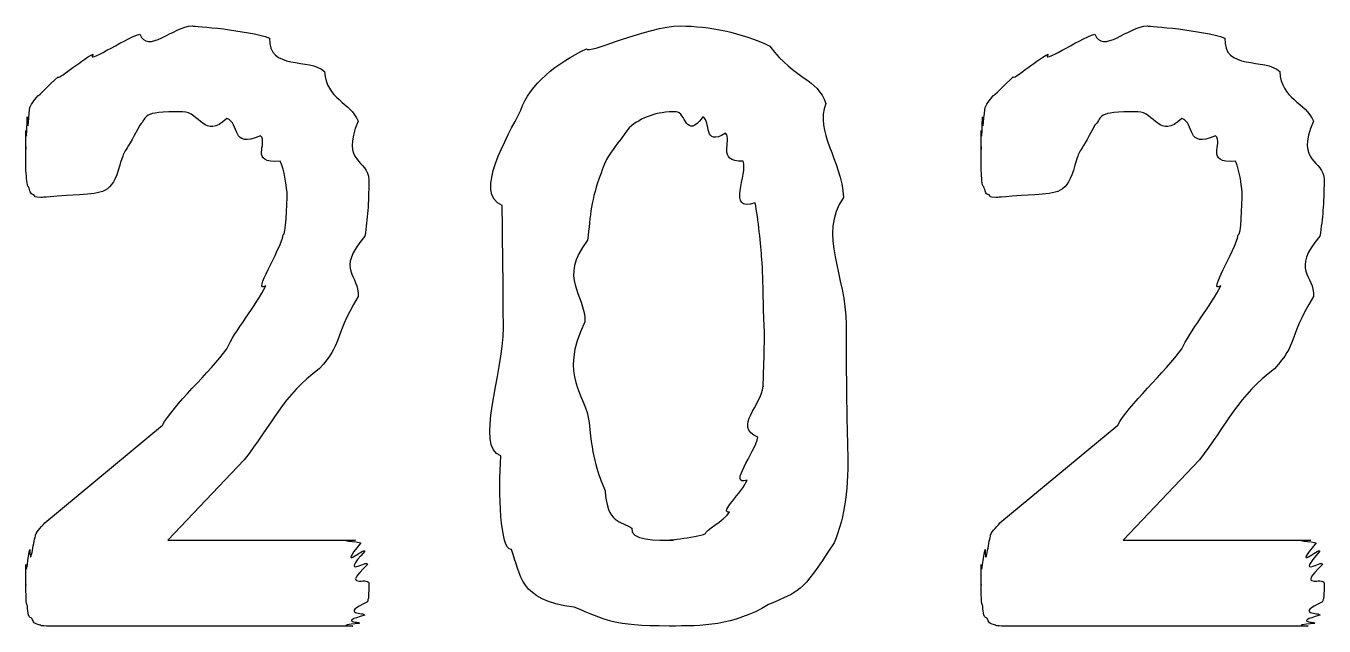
# Model space of a CAD drawing. Header units: millimetres. Extents: x 0 to 216, y 0 to 279.
# Drawn here: x 194.65 to 200, y 76.6 to 79.06 of the extents above; entities that cross this region are included whole.
import ezdxf

# ---------------------------------------------------------------- set-up
doc = ezdxf.new("R2010")
doc.units = ezdxf.units.MM
doc.layers.get('0').update_dxf_attribs({"linetype": 'CONTINUOUS'})

msp = doc.modelspace()

# ---------------------------------------------------------------- linework, layer by layer
at = {"color": 0}
for p, q in [((197.692, 77.8136), (197.692, 77.8136)), ((198.028, 77.8358), (198.028, 77.8358)), ((194.729, 77.0199), (195.214, 77.4224)), ((198.661, 77.0199), (199.146, 77.4224)), ((195.55, 77.2791), (195.236, 76.9482)), ((199.482, 77.2791), (199.168, 76.9482)), ((195.236, 76.9482), (196.008, 76.9482)), ((199.168, 76.9482), (199.94, 76.9482)), ((196.063, 76.7719), (196.063, 76.7719)), ((199.995, 76.7719), (199.995, 76.7719)), ((195.997, 76.5955), (194.751, 76.5955)), ((199.929, 76.5955), (198.683, 76.5955))]:
    msp.add_line(p, q, dxfattribs=at)
for points in [[(194.928, 78.9492), (194.895, 78.9023), (195.05, 79.0099), (195.121, 79.0317)], [(195.121, 79.0317), (195.151, 78.9464), (195.261, 79.0649), (195.336, 79.0649)], [(195.336, 79.0649), (195.346, 79.0649), (195.563, 79.0483), (195.655, 79.0152)], [(196.959, 78.9711), (196.966, 78.9464), (197.208, 79.0649), (197.345, 79.0649)], [(197.345, 79.0649), (197.466, 79.0649), (197.595, 79.0374), (197.714, 78.9824)], [(198.859, 78.9492), (198.826, 78.9023), (198.982, 79.0099), (199.052, 79.0317)], [(199.052, 79.0317), (199.082, 78.9464), (199.193, 79.0649), (199.267, 79.0649)], [(199.267, 79.0649), (199.278, 79.0649), (199.494, 79.0483), (199.587, 79.0152)], [(195.655, 79.0152), (195.647, 78.8804), (195.822, 78.9354), (195.881, 78.8776)], [(196.689, 78.7178), (196.723, 78.825), (196.838, 78.9122), (196.959, 78.9711)], [(197.714, 78.9824), (197.819, 78.8402), (197.908, 78.8515), (197.945, 78.7453)], [(199.587, 79.0152), (199.578, 78.8804), (199.753, 78.9354), (199.813, 78.8776)], [(194.784, 78.8554), (194.78, 78.8402), (194.873, 78.9189), (194.928, 78.9492)], [(198.716, 78.8554), (198.712, 78.8402), (198.804, 78.9189), (198.859, 78.9492)], [(195.881, 78.8776), (195.887, 78.7633), (195.989, 78.7506), (196.019, 78.6737)], [(199.813, 78.8776), (199.818, 78.7633), (199.92, 78.7506), (199.951, 78.6737)], [(194.702, 78.7785), (194.703, 78.7742), (194.747, 78.8226), (194.784, 78.8554)], [(198.633, 78.7785), (198.635, 78.7742), (198.679, 78.8226), (198.716, 78.8554)], [(194.668, 78.7287), (194.67, 78.7368), (194.686, 78.759), (194.702, 78.7785)], [(198.6, 78.7287), (198.602, 78.7368), (198.618, 78.759), (198.633, 78.7785)], [(194.657, 78.6903), (194.659, 78.5936), (194.665, 78.7178), (194.668, 78.7287)], [(195.297, 78.7121), (195.118, 78.7121), (195.156, 78.6927), (195.121, 78.6571)], [(195.479, 78.6846), (195.387, 78.5936), (195.366, 78.7121), (195.297, 78.7121)], [(196.612, 78.3262), (196.492, 78.3731), (196.634, 78.6102), (196.689, 78.7178)], [(197.328, 78.7121), (197.248, 78.7121), (197.186, 78.6903), (197.135, 78.6462)], [(197.438, 78.6903), (197.367, 78.5936), (197.368, 78.7121), (197.328, 78.7121)], [(197.945, 78.7453), (197.896, 78.631), (198.009, 78.5139), (198.017, 78.3594)], [(198.589, 78.6903), (198.591, 78.5936), (198.596, 78.7178), (198.6, 78.7287)], [(199.228, 78.7121), (199.049, 78.7121), (199.088, 78.6927), (199.052, 78.6571)], [(199.41, 78.6846), (199.318, 78.5936), (199.298, 78.7121), (199.228, 78.7121)], [(194.652, 78.6349), (194.655, 78.5647), (194.657, 78.6751), (194.657, 78.6903)], [(195.121, 78.6571), (195.049, 78.5206), (195.06, 78.5647), (195.038, 78.4916)], [(195.617, 78.613), (195.493, 78.558), (195.534, 78.6652), (195.479, 78.6846)], [(196.019, 78.6737), (195.945, 78.4945), (196.063, 78.5192), (196.063, 78.431)], [(197.532, 78.6239), (197.436, 78.5647), (197.474, 78.6751), (197.438, 78.6903)], [(198.584, 78.6349), (198.586, 78.5647), (198.589, 78.6751), (198.589, 78.6903)], [(199.052, 78.6571), (198.98, 78.5206), (198.991, 78.5647), (198.969, 78.4916)], [(199.548, 78.613), (199.424, 78.558), (199.465, 78.6652), (199.41, 78.6846)], [(199.951, 78.6737), (199.876, 78.4945), (199.995, 78.5192), (199.995, 78.431)], [(194.652, 78.5689), (194.652, 78.5248), (194.652, 78.6158), (194.652, 78.6349)], [(195.699, 78.5082), (195.567, 78.4987), (195.652, 78.5827), (195.617, 78.613)], [(197.135, 78.6462), (197.032, 78.5054), (197.049, 78.5386), (197.019, 78.4585)], [(197.604, 78.5082), (197.491, 78.5054), (197.561, 78.5936), (197.532, 78.6239)], [(198.584, 78.5689), (198.584, 78.5248), (198.584, 78.6158), (198.584, 78.6349)], [(199.631, 78.5082), (199.499, 78.4987), (199.584, 78.5827), (199.548, 78.613)], [(194.652, 78.4698), (194.652, 78.4613), (194.652, 78.5315), (194.652, 78.5689)], [(198.584, 78.4698), (198.584, 78.4613), (198.584, 78.5315), (198.584, 78.5689)], [(195.038, 78.4916), (195.007, 78.3731), (194.963, 78.3773), (194.873, 78.3703)], [(195.727, 78.3816), (195.721, 78.4172), (195.717, 78.4669), (195.699, 78.5082)], [(197.653, 78.3375), (197.532, 78.2934), (197.626, 78.4599), (197.604, 78.5082)], [(198.969, 78.4916), (198.939, 78.3731), (198.895, 78.3773), (198.804, 78.3703)], [(199.658, 78.3816), (199.653, 78.4172), (199.649, 78.4669), (199.631, 78.5082)], [(194.663, 78.4035), (194.655, 78.4063), (194.655, 78.4433), (194.652, 78.4698)], [(197.019, 78.4585), (196.977, 78.3484), (196.975, 78.2891), (196.964, 78.183)], [(198.594, 78.4035), (198.586, 78.4063), (198.586, 78.4433), (198.584, 78.4698)], [(194.685, 78.3703), (194.666, 78.3731), (194.67, 78.3883), (194.663, 78.4035)], [(196.063, 78.431), (196.063, 78.329), (196.058, 78.2768), (196.047, 78.1995)], [(198.617, 78.3703), (198.597, 78.3731), (198.602, 78.3883), (198.594, 78.4035)], [(199.995, 78.431), (199.995, 78.329), (199.989, 78.2768), (199.978, 78.1995)], [(194.713, 78.3594), (194.681, 78.3594), (194.692, 78.3622), (194.685, 78.3703)], [(194.873, 78.3703), (194.707, 78.3594), (194.726, 78.3594), (194.713, 78.3594)], [(195.711, 78.2052), (195.721, 78.201), (195.727, 78.3262), (195.727, 78.3816)], [(197.681, 78.1057), (197.676, 78.1611), (197.667, 78.2712), (197.653, 78.3375)], [(198.017, 78.3594), (197.91, 78.2077), (198.028, 78.0341), (198.028, 77.8358)], [(198.644, 78.3594), (198.612, 78.3594), (198.623, 78.3622), (198.617, 78.3703)], [(198.804, 78.3703), (198.639, 78.3594), (198.658, 78.3594), (198.644, 78.3594)], [(199.642, 78.2052), (199.653, 78.201), (199.658, 78.3262), (199.658, 78.3816)], [(196.617, 77.8245), (196.617, 77.9515), (196.614, 78.1749), (196.612, 78.3262)], [(195.639, 77.9956), (195.581, 77.9582), (195.699, 78.1417), (195.711, 78.2052)], [(196.047, 78.1995), (195.923, 78.0577), (196.026, 78.0397), (196.019, 77.9515)], [(196.964, 78.183), (196.84, 78.0203), (196.953, 77.9681), (196.953, 77.8468)], [(199.57, 77.9956), (199.512, 77.9582), (199.631, 78.1417), (199.642, 78.2052)], [(199.978, 78.1995), (199.854, 78.0577), (199.958, 78.0397), (199.951, 77.9515)], [(197.692, 77.8136), (197.686, 77.87), (197.688, 78.0203), (197.681, 78.1057)], [(195.479, 77.7363), (195.508, 77.8041), (195.602, 77.9184), (195.639, 77.9956)], [(199.41, 77.7363), (199.439, 77.8041), (199.533, 77.9184), (199.57, 77.9956)], [(196.019, 77.9515), (195.909, 77.7642), (195.959, 77.7642), (195.859, 77.6538)], [(199.951, 77.9515), (199.84, 77.7642), (199.89, 77.7642), (199.791, 77.6538)], [(196.606, 77.2954), (196.499, 77.3342), (196.617, 77.6263), (196.617, 77.8245)], [(196.953, 77.8468), (196.84, 77.6206), (196.959, 77.5462), (196.97, 77.4333)], [(197.686, 77.5822), (197.686, 77.5614), (197.692, 77.7325), (197.692, 77.8136)], [(198.028, 77.8358), (198.028, 77.5903), (198.03, 77.4831), (198.034, 77.3285)], [(195.214, 77.4224), (195.254, 77.4996), (195.413, 77.6443), (195.479, 77.7363)], [(199.146, 77.4224), (199.186, 77.4996), (199.344, 77.6443), (199.41, 77.7363)], [(195.859, 77.6538), (195.713, 77.5462), (195.661, 77.4224), (195.55, 77.2791)], [(199.791, 77.6538), (199.645, 77.5462), (199.592, 77.4224), (199.482, 77.2791)], [(197.665, 77.3726), (197.561, 77.4139), (197.682, 77.5077), (197.686, 77.5822)], [(196.97, 77.4333), (196.984, 77.2749), (197.006, 77.2252), (197.036, 77.1521)], [(197.62, 77.1962), (197.539, 77.1687), (197.653, 77.3095), (197.665, 77.3726)], [(198.034, 77.3285), (198.039, 77.1687), (198.023, 77.0474), (197.979, 76.9373)], [(196.65, 76.9098), (196.602, 76.9112), (196.598, 77.144), (196.606, 77.2954)], [(197.548, 77.064), (197.502, 77.0611), (197.601, 77.144), (197.62, 77.1962)], [(197.036, 77.1521), (197.043, 77.0146), (197.102, 77.0308), (197.146, 76.998)], [(197.449, 76.9758), (197.447, 76.9881), (197.522, 77.0269), (197.548, 77.064)], [(194.691, 76.9648), (194.688, 76.9772), (194.714, 77.0008), (194.729, 77.0199)], [(197.146, 76.998), (197.135, 76.9482), (197.251, 76.9482), (197.317, 76.9482)], [(198.622, 76.9648), (198.62, 76.9772), (198.646, 77.0008), (198.661, 77.0199)], [(194.668, 76.9098), (194.67, 76.823), (194.682, 76.9454), (194.691, 76.9648)], [(196.008, 76.9482), (195.916, 76.9482), (196.022, 76.944), (196.03, 76.9373)], [(197.317, 76.9482), (197.253, 76.9482), (197.412, 76.9567), (197.449, 76.9758)], [(198.6, 76.9098), (198.602, 76.823), (198.614, 76.9454), (198.622, 76.9648)], [(199.94, 76.9482), (199.847, 76.9482), (199.953, 76.944), (199.962, 76.9373)], [(194.652, 76.8491), (194.655, 76.7856), (194.66, 76.8904), (194.668, 76.9098)], [(196.03, 76.9373), (195.931, 76.816), (196.042, 76.9179), (196.047, 76.9041)], [(196.047, 76.9041), (195.942, 76.7856), (196.058, 76.871), (196.058, 76.8491)], [(196.909, 76.6727), (196.679, 76.7016), (196.69, 76.8064), (196.65, 76.9098)], [(197.979, 76.9373), (197.832, 76.7168), (197.843, 76.7457), (197.709, 76.6837)], [(198.584, 76.8491), (198.586, 76.7856), (198.592, 76.8904), (198.6, 76.9098)], [(199.962, 76.9373), (199.862, 76.816), (199.974, 76.9179), (199.978, 76.9041)], [(199.978, 76.9041), (199.873, 76.7856), (199.989, 76.871), (199.989, 76.8491)], [(194.652, 76.7662), (194.652, 76.7415), (194.652, 76.8269), (194.652, 76.8491)], [(196.058, 76.8491), (195.945, 76.7415), (196.063, 76.8008), (196.063, 76.7719)], [(198.584, 76.7662), (198.584, 76.7415), (198.584, 76.8269), (198.584, 76.8491)], [(199.989, 76.8491), (199.876, 76.7415), (199.995, 76.8008), (199.995, 76.7719)], [(194.657, 76.6837), (194.652, 76.6755), (194.652, 76.7334), (194.652, 76.7662)], [(196.063, 76.7719), (196.063, 76.6865), (196.06, 76.7196), (196.058, 76.6946)], [(198.589, 76.6837), (198.584, 76.6755), (198.584, 76.7334), (198.584, 76.7662)], [(199.995, 76.7719), (199.995, 76.6865), (199.992, 76.7196), (199.989, 76.6946)], [(194.674, 76.6286), (194.659, 76.6315), (194.66, 76.6618), (194.657, 76.6837)], [(196.058, 76.6946), (195.938, 76.6396), (196.049, 76.6533), (196.047, 76.6396)], [(197.3, 76.5955), (197.061, 76.5955), (197.042, 76.6202), (196.909, 76.6727)], [(197.709, 76.6837), (197.561, 76.5955), (197.436, 76.5955), (197.3, 76.5955)], [(198.606, 76.6286), (198.591, 76.6315), (198.592, 76.6618), (198.589, 76.6837)], [(199.989, 76.6946), (199.869, 76.6396), (199.981, 76.6533), (199.978, 76.6396)], [(194.707, 76.6011), (194.677, 76.6064), (194.685, 76.6177), (194.674, 76.6286)], [(196.047, 76.6396), (195.931, 76.6092), (196.035, 76.6135), (196.024, 76.6064)], [(198.639, 76.6011), (198.608, 76.6064), (198.617, 76.6177), (198.606, 76.6286)], [(199.978, 76.6396), (199.862, 76.6092), (199.967, 76.6135), (199.956, 76.6064)], [(194.751, 76.5955), (194.703, 76.5955), (194.721, 76.5969), (194.707, 76.6011)], [(196.024, 76.6064), (195.912, 76.5955), (196.008, 76.5955), (195.997, 76.5955)], [(198.683, 76.5955), (198.635, 76.5955), (198.652, 76.5969), (198.639, 76.6011)], [(199.956, 76.6064), (199.843, 76.5955), (199.94, 76.5955), (199.929, 76.5955)]]:
    msp.add_open_spline(points, degree=3, dxfattribs=at)

doc.saveas('drawing.dxf')
